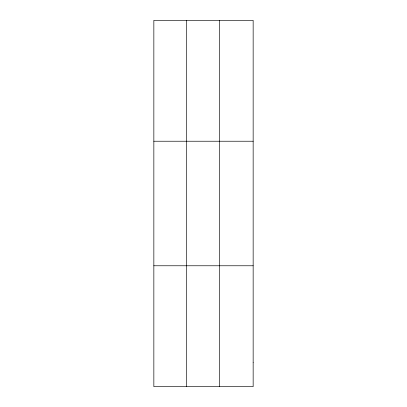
<?xml version="1.0" encoding="UTF-8"?>
<svg xmlns="http://www.w3.org/2000/svg" width="407" height="407" viewBox="0 0 407 407"><rect width="100%" height="100%" fill="white"/><g stroke="black" fill="none" stroke-linecap="round" stroke-linejoin="round"><path stroke-width="0.61" d="M186.62 386.65L186.62 20.35M219.388 386.65L219.388 20.35M153.846 141.229L253.154 141.229M153.846 265.771L253.154 265.771M253.154 362.474L253.154 386.65L153.846 386.65L153.846 20.35L253.154 20.35L253.154 362.474"/></g></svg>
